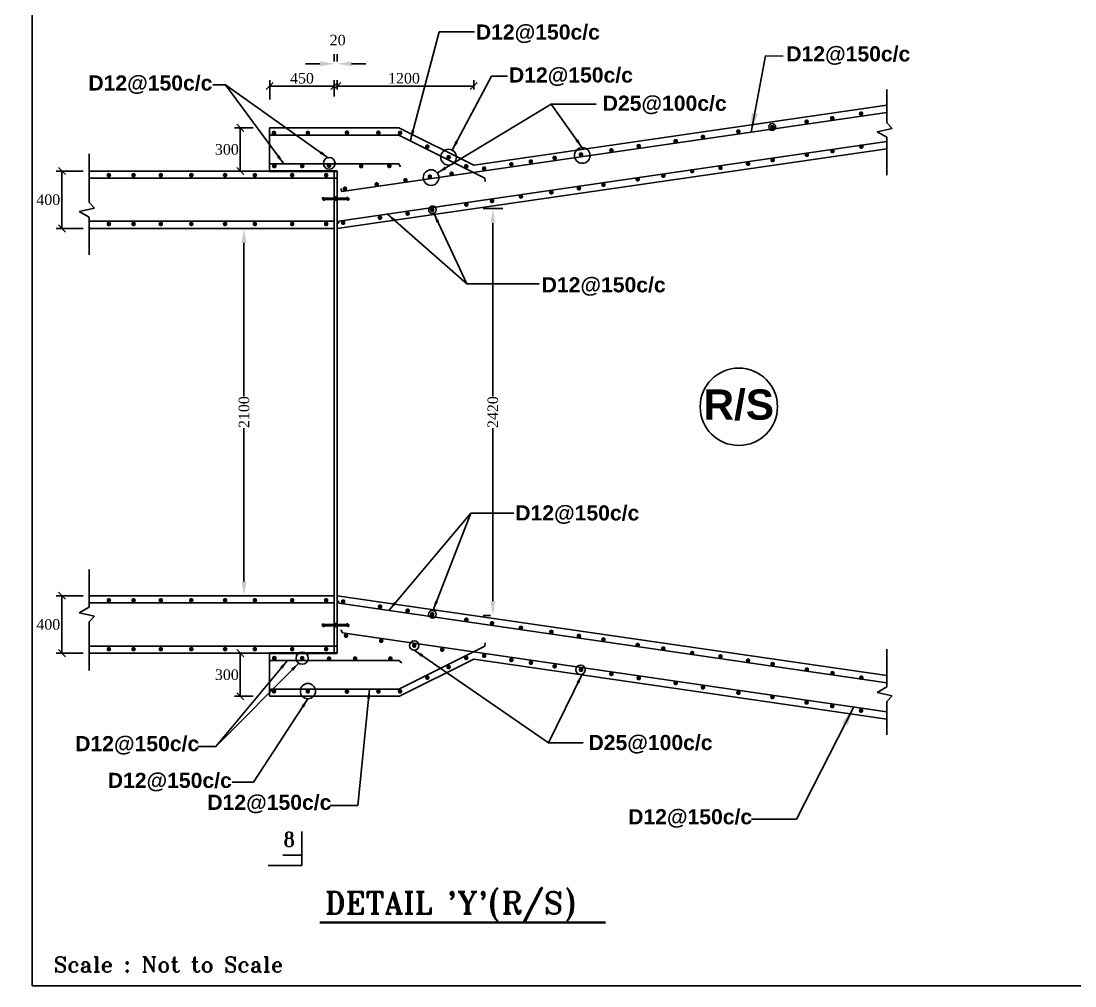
# Model space of a CAD drawing. Extents: x -298162 to 1078160, y -513173 to -216568.
# Drawn here: x 392763 to 403764, y -459484 to -449411 of the extents above; entities that cross this region are included whole.
import ezdxf

# ---------------------------------------------------------------- set-up
doc = ezdxf.new("R2010")
doc.units = 0
doc.header["$MEASUREMENT"] = 0
doc.layers.get('0').update_dxf_attribs({"linetype": 'CONTINUOUS'})
doc.layers.get('DEFPOINTS').update_dxf_attribs({"linetype": 'CONTINUOUS'})
doc.layers.add('LINE', color=7, linetype='CONTINUOUS')
doc.layers.add('TEXT', color=10, linetype='CONTINUOUS')
doc.styles.add('BIG', font='ROMANT.SHX')
doc.styles.add('RB', font='sanssb__.ttf')
doc.styles.get("Standard").update_dxf_attribs({"font": 'times.ttf', "height": 250})
doc.dimstyles.new('3', dxfattribs={"dimtxt": 225, "dimasz": 350, "dimexe": 100, "dimexo": 25, "dimgap": 9, "dimtad": 0, "dimdec": 0, "dimzin": 0, "dimdsep": 46, "dimtxsty": 'Standard', "dimcen": 0, "dimclrt": 256, "dimadec": 0, "dimazin": 0, "dimtfac": 1, "dimtdec": 0, "dimtofl": 0, "dimtmove": 2, "dimatfit": 3, "dimfxl": 1, "dimtolj": 1, "dimtzin": 0, "dimarcsym": 0})
doc.dimstyles.new('Oblique', dxfattribs={"dimtxt": 75, "dimasz": 75, "dimexe": 60, "dimexo": 60, "dimgap": 25, "dimtad": 2, "dimtih": 1, "dimtoh": 1, "dimdec": 0, "dimzin": 0, "dimdsep": 46, "dimtxsty": 'Standard', "dimblk": 'OBLIQUE', "dimcen": 0, "dimadec": 0, "dimazin": 0, "dimtfac": 1, "dimtdec": 0, "dimtofl": 0, "dimtmove": 0, "dimatfit": 3, "dimldrblk": 'NONE', "dimfxl": 1, "dimtolj": 1, "dimtzin": 0, "dimarcsym": 0})

# ---------------------------------------------------------------- blocks, each defined once
blk = doc.blocks.new('_Oblique')
at = {"color": 0, "linetype": 'ByBlock', "lineweight": -2}
blk.add_line((-0.5, -0.5), (0.5, 0.5), dxfattribs=at)
blk = doc.blocks.new('*D1192')
at = {"layer": 'DEFPOINTS', "color": 0, "lineweight": -2}
for p in [(395204, -456010), (395051, -456460), (395246, -456460)]:
    blk.add_point(p, dxfattribs=at)
at = {"layer": 'LINE', "color": 0, "lineweight": -2}
for p, q in [((395144, -456010), (394991, -456010)), ((395051, -456010), (395051, -456460)), ((395186, -456460), (394991, -456460))]:
    blk.add_line(p, q, dxfattribs=at)
at = {"layer": 'LINE', "color": 0, "lineweight": -2, "xscale": 75, "yscale": 75, "zscale": 75}
for p, rotation in [((395051, -456010), 90), ((395051, -456460), 270)]:
    blk.add_blockref('_Oblique', p, dxfattribs=dict(at, rotation=rotation))
at = {"layer": 'LINE', "color": 0, "insert": (394911, -456235), "char_height": 250, "attachment_point": 5}
blk.add_mtext('\\A1;{\\H0.44x;300}', dxfattribs=at)
blk = doc.blocks.new('_None')
blk = doc.blocks.new('1')
at = {"layer": 'LINE', "const_width": 25}
blk.add_lwpolyline([(12, 0, 1), (37, 0, 1)], format="xyb", close=True, dxfattribs=at)
blk = doc.blocks.new('2')
at = {"layer": 'LINE'}
blk.add_blockref('1', (-25, -25), dxfattribs=at)
blk = doc.blocks.new('*D1193')
at = {"layer": 'DEFPOINTS', "color": 0, "lineweight": -2}
for p in [(393190, -455410), (393472, -455410), (393472, -456010)]:
    blk.add_point(p, dxfattribs=at)
at = {"layer": 'LINE', "color": 0, "lineweight": -2}
for p, q in [((393412, -455410), (393130, -455410)), ((393190, -456010), (393190, -455410)), ((393412, -456010), (393130, -456010))]:
    blk.add_line(p, q, dxfattribs=at)
at = {"layer": 'LINE', "color": 0, "lineweight": -2, "xscale": 75, "yscale": 75, "zscale": 75}
for p, rotation in [((393190, -455410), 90), ((393190, -456010), 270)]:
    blk.add_blockref('_Oblique', p, dxfattribs=dict(at, rotation=rotation))
at = {"layer": 'LINE', "color": 0, "insert": (393047, -455710), "char_height": 250, "attachment_point": 5}
blk.add_mtext('\\A1;{\\H0.44x;400}', dxfattribs=at)
blk = doc.blocks.new('*D1194')
at = {"layer": 'DEFPOINTS', "color": 0, "lineweight": -2}
for p in [(395051, -450526), (395246, -450526), (395204, -450976)]:
    blk.add_point(p, dxfattribs=at)
at = {"layer": 'LINE', "color": 0, "lineweight": -2}
for p, q in [((395186, -450526), (394991, -450526)), ((395051, -450976), (395051, -450526)), ((395144, -450976), (394991, -450976))]:
    blk.add_line(p, q, dxfattribs=at)
at = {"layer": 'LINE', "color": 0, "lineweight": -2, "xscale": 75, "yscale": 75, "zscale": 75}
for p, rotation in [((395051, -450526), 90), ((395051, -450976), 270)]:
    blk.add_blockref('_Oblique', p, dxfattribs=dict(at, rotation=rotation))
at = {"layer": 'LINE', "color": 0, "insert": (394911, -450751), "char_height": 250, "attachment_point": 5}
blk.add_mtext('\\A1;{\\H0.44x;300}', dxfattribs=at)
blk = doc.blocks.new('*D1195')
at = {"layer": 'DEFPOINTS', "color": 0, "lineweight": -2}
for p in [(397488, -450089), (396063, -450185), (397488, -450185)]:
    blk.add_point(p, dxfattribs=at)
at = {"layer": 'LINE', "color": 0, "lineweight": -2}
for p, q in [((396063, -450125), (396063, -450029)), ((397488, -450125), (397488, -450029)), ((396063, -450089), (397488, -450089))]:
    blk.add_line(p, q, dxfattribs=at)
at = {"layer": 'LINE', "color": 0, "lineweight": -2, "xscale": 75, "yscale": 75, "zscale": 75, "rotation": 180}
blk.add_blockref('_Oblique', (396063, -450089), dxfattribs=at)
at = {"layer": 'LINE', "color": 0, "lineweight": -2, "xscale": 75, "yscale": 75, "zscale": 75}
blk.add_blockref('_Oblique', (397488, -450089), dxfattribs=at)
at = {"layer": 'LINE', "color": 0, "insert": (396760, -450008), "char_height": 250, "attachment_point": 5}
blk.add_mtext('\\A1;{\\H0.44x;1200}', dxfattribs=at)
blk = doc.blocks.new('*D1196')
at = {"layer": 'DEFPOINTS', "color": 0, "lineweight": -2}
for p in [(396033, -450089), (396033, -450257), (395358, -450288)]:
    blk.add_point(p, dxfattribs=at)
at = {"layer": 'LINE', "color": 0, "lineweight": -2}
for p, q in [((395358, -450228), (395358, -450029)), ((396033, -450197), (396033, -450029)), ((395358, -450089), (396033, -450089))]:
    blk.add_line(p, q, dxfattribs=at)
at = {"layer": 'LINE', "color": 0, "lineweight": -2, "xscale": 75, "yscale": 75, "zscale": 75, "rotation": 180}
blk.add_blockref('_Oblique', (395358, -450089), dxfattribs=at)
at = {"layer": 'LINE', "color": 0, "lineweight": -2, "xscale": 75, "yscale": 75, "zscale": 75}
blk.add_blockref('_Oblique', (396033, -450089), dxfattribs=at)
at = {"layer": 'LINE', "color": 0, "insert": (395695, -450008), "char_height": 250, "attachment_point": 5}
blk.add_mtext('\\A1;{\\H0.44x;450}', dxfattribs=at)
blk = doc.blocks.new('*D1197')
at = {"layer": 'DEFPOINTS', "color": 0, "lineweight": -2}
for p in [(393472, -450976), (393190, -451576), (393472, -451576)]:
    blk.add_point(p, dxfattribs=at)
at = {"layer": 'LINE', "color": 0, "lineweight": -2}
for p, q in [((393412, -450976), (393130, -450976)), ((393190, -450976), (393190, -451576)), ((393412, -451576), (393130, -451576))]:
    blk.add_line(p, q, dxfattribs=at)
at = {"layer": 'LINE', "color": 0, "lineweight": -2, "xscale": 75, "yscale": 75, "zscale": 75}
for p, rotation in [((393190, -450976), 90), ((393190, -451576), 270)]:
    blk.add_blockref('_Oblique', p, dxfattribs=dict(at, rotation=rotation))
at = {"layer": 'LINE', "color": 0, "insert": (393047, -451276), "char_height": 250, "attachment_point": 5}
blk.add_mtext('\\A1;{\\H0.44x;400}', dxfattribs=at)
blk = doc.blocks.new('*D1200')
at = {"layer": 'DEFPOINTS', "color": 0, "linetype": 'ByBlock', "lineweight": -2}
for p in [(397816, -451369), (397688, -455617), (397688, -455617)]:
    blk.add_point(p, dxfattribs=at)
at = {"layer": 'LINE', "color": 0, "linetype": 'ByBlock', "lineweight": -2}
for p, q in [((397791, -451369), (397588, -451369)), ((397688, -451519), (397688, -453326)), ((397688, -455467), (397688, -453660)), ((397663, -455617), (397588, -455617))]:
    blk.add_line(p, q, dxfattribs=at)
for points in [[(397663, -451519), (397713, -451519), (397688, -451369)], [(397663, -455467), (397713, -455467), (397688, -455617)]]:
    blk.add_solid(points, dxfattribs=at)
at = {"layer": 'LINE', "linetype": 'ByBlock', "lineweight": -2, "insert": (397688, -453493), "char_height": 250, "attachment_point": 5, "rotation": 90}
blk.add_mtext('\\A1;{\\H0.44x;2420}', dxfattribs=at)
blk = doc.blocks.new('*D1201')
at = {"layer": 'DEFPOINTS', "color": 0, "linetype": 'ByBlock', "lineweight": -2}
for p in [(395219, -451576), (395090, -455410), (395219, -455410)]:
    blk.add_point(p, dxfattribs=at)
at = {"layer": 'LINE', "color": 0, "linetype": 'ByBlock', "lineweight": -2}
for p, q in [((395194, -451576), (394990, -451576)), ((395090, -451726), (395090, -453326)), ((395090, -455260), (395090, -453660)), ((395194, -455410), (394990, -455410))]:
    blk.add_line(p, q, dxfattribs=at)
for points in [[(395065, -451726), (395115, -451726), (395090, -451576)], [(395065, -455260), (395115, -455260), (395090, -455410)]]:
    blk.add_solid(points, dxfattribs=at)
at = {"layer": 'LINE', "linetype": 'ByBlock', "lineweight": -2, "insert": (395090, -453493), "char_height": 250, "attachment_point": 5, "rotation": 90}
blk.add_mtext('\\A1;{\\H0.44x;2100}', dxfattribs=at)
blk = doc.blocks.new('*D1202')
at = {"layer": 'DEFPOINTS', "color": 0, "linetype": 'ByBlock', "lineweight": -2}
for p in [(396033, -449857), (396033, -449857), (396063, -449857)]:
    blk.add_point(p, dxfattribs=at)
at = {"layer": 'LINE', "color": 0, "linetype": 'ByBlock', "lineweight": -2}
for p, q in [((396033, -449832), (396033, -449757)), ((396063, -449832), (396063, -449757)), ((395883, -449857), (395733, -449857)), ((396213, -449857), (396363, -449857))]:
    blk.add_line(p, q, dxfattribs=at)
for points in [[(395883, -449832), (395883, -449882), (396033, -449857)], [(396213, -449832), (396213, -449882), (396063, -449857)]]:
    blk.add_solid(points, dxfattribs=at)
at = {"layer": 'LINE', "linetype": 'ByBlock', "lineweight": -2, "insert": (396068, -449610), "char_height": 250, "attachment_point": 5}
blk.add_mtext('\\A1;{\\H0.44x;20}', dxfattribs=at)
blk = doc.blocks.new('*X25')
at = {"color": 0}
for p, q in [((11512, -17974), (12196, -17291)), ((11530, -17974), (12219, -17285)), ((11548, -17974), (12240, -17282)), ((11565, -17974), (12260, -17279)), ((11583, -17974), (12280, -17277)), ((11601, -17974), (12298, -17277)), ((11618, -17974), (12316, -17277)), ((11636, -17974), (12333, -17277)), ((11654, -17974), (12349, -17279)), ((11671, -17974), (12365, -17280)), ((11689, -17974), (12380, -17283)), ((11707, -17974), (12395, -17285)), ((11724, -17974), (12410, -17289)), ((11742, -17974), (12424, -17292)), ((11760, -17974), (12438, -17296)), ((11777, -17974), (12451, -17300)), ((11795, -17974), (12464, -17305)), ((11813, -17974), (12477, -17310)), ((11830, -17974), (12489, -17315)), ((11848, -17974), (12501, -17321)), ((11866, -17974), (12513, -17327)), ((11878, -17591), (12171, -17298)), ((11883, -17974), (12525, -17333)), ((11888, -17563), (12144, -17307)), ((11901, -17532), (12112, -17321)), ((11901, -17974), (12536, -17339)), ((11922, -17494), (12074, -17342)), ((9135, -17806), (9484, -17457)), ((9135, -17789), (9466, -17457)), ((9135, -17770), (9448, -17458)), ((9136, -17823), (9501, -17458)), ((9137, -17839), (9517, -17460)), ((9137, -17750), (9428, -17460)), ((9140, -17854), (9532, -17462)), ((9141, -17729), (9407, -17463)), ((9143, -17869), (9547, -17465)), ((9146, -17706), (9384, -17468)), ((9146, -17883), (9561, -17469)), ((9150, -17896), (9574, -17473)), ((9154, -17680), (9358, -17476)), ((9155, -17910), (9587, -17477)), ((9160, -17922), (9600, -17482)), ((9165, -17935), (9613, -17487)), ((9167, -17650), (9328, -17489)), ((9171, -17947), (9624, -17493)), ((9177, -17958), (9636, -17499)), ((9184, -17969), (9647, -17506)), ((9189, -17610), (9288, -17511)), ((9190, -17980), (9658, -17513)), ((9198, -17991), (9669, -17520)), ((9205, -18001), (9679, -17527)), ((9213, -18011), (9688, -17535)), ((9221, -18020), (9698, -17543)), ((9230, -18029), (9707, -17552)), ((9239, -18038), (9716, -17561)), ((9248, -18046), (9724, -17570)), ((9257, -18055), (9732, -17580)), ((9267, -18062), (9740, -17589)), ((9277, -18070), (9748, -17600)), ((9288, -18077), (9755, -17610)), ((9299, -18084), (9769, -17614)), ((9310, -18090), (9786, -17614)), ((9322, -18096), (9804, -17614)), ((9334, -18102), (9822, -17614)), ((9346, -18107), (9839, -17614)), ((9359, -18112), (9857, -17614)), ((9372, -18117), (9875, -17614)), ((9386, -18120), (9892, -17614)), ((9400, -18124), (9910, -17614)), ((9415, -18127), (9928, -17614)), ((9430, -18129), (9945, -17614)), ((9446, -18131), (9963, -17614)), ((9463, -18132), (9981, -17614)), ((9481, -18132), (9998, -17614)), ((9500, -18131), (10016, -17614)), ((9520, -18128), (10034, -17614)), ((9541, -18125), (10051, -17614)), ((9564, -18119), (10069, -17614)), ((9591, -18110), (10087, -17614)), ((9622, -18096), (10104, -17614)), ((9666, -18071), (9748, -17988)), ((9762, -17974), (10122, -17614)), ((9780, -17974), (10140, -17614)), ((9797, -17974), (10157, -17614)), ((9815, -17974), (10175, -17614)), ((9833, -17974), (10193, -17614)), ((9850, -17974), (10210, -17614)), ((9868, -17974), (10228, -17614)), ((9886, -17974), (10246, -17614)), ((9904, -17974), (10264, -17614)), ((9921, -17974), (10281, -17614)), ((9939, -17974), (10299, -17614)), ((9957, -17974), (10317, -17614)), ((9974, -17974), (10334, -17614)), ((9992, -17974), (10352, -17614)), ((10010, -17974), (10370, -17614)), ((10027, -17974), (10387, -17614)), ((10045, -17974), (10405, -17614)), ((10063, -17974), (10423, -17614)), ((10080, -17974), (10440, -17614)), ((10098, -17974), (10458, -17614)), ((10116, -17974), (10476, -17614)), ((10133, -17974), (10493, -17614)), ((10151, -17974), (10511, -17614)), ((10169, -17974), (10529, -17614)), ((10186, -17974), (10546, -17614)), ((10204, -17974), (10564, -17614)), ((10222, -17974), (10582, -17614)), ((10239, -17974), (10599, -17614)), ((10257, -17974), (10617, -17614)), ((10275, -17974), (10635, -17614)), ((10292, -17974), (10652, -17614)), ((10310, -17974), (10670, -17614)), ((10328, -17974), (10688, -17614)), ((10345, -17974), (10705, -17614)), ((10363, -17974), (10723, -17614)), ((10381, -17974), (10741, -17614)), ((10399, -17974), (10759, -17614)), ((10416, -17974), (10776, -17614)), ((10434, -17974), (10794, -17614)), ((10452, -17974), (10812, -17614)), ((10469, -17974), (10829, -17614)), ((10487, -17974), (10847, -17614)), ((10505, -17974), (10865, -17614)), ((10522, -17974), (10882, -17614)), ((10540, -17974), (10900, -17614)), ((10558, -17974), (10918, -17614)), ((10575, -17974), (10935, -17614)), ((10593, -17974), (10953, -17614)), ((10611, -17974), (10971, -17614)), ((10628, -17974), (10988, -17614)), ((10646, -17974), (11006, -17614)), ((10664, -17974), (11024, -17614)), ((10681, -17974), (11041, -17614)), ((10699, -17974), (11059, -17614)), ((10717, -17974), (11077, -17614)), ((10734, -17974), (11094, -17614)), ((10752, -17974), (11112, -17614)), ((10770, -17974), (11130, -17614)), ((10787, -17974), (11147, -17614)), ((10805, -17974), (11165, -17614)), ((10823, -17974), (11183, -17614)), ((10840, -17974), (11200, -17614)), ((10858, -17974), (11218, -17614)), ((10876, -17974), (11236, -17614)), ((10893, -17974), (11253, -17614)), ((10911, -17974), (11271, -17614)), ((10929, -17974), (11289, -17614)), ((10947, -17974), (11307, -17614)), ((10964, -17974), (11324, -17614)), ((10982, -17974), (11342, -17614)), ((11000, -17974), (11360, -17614)), ((11017, -17974), (11377, -17614)), ((11035, -17974), (11395, -17614)), ((11053, -17974), (11413, -17614)), ((11070, -17974), (11430, -17614)), ((11088, -17974), (11448, -17614)), ((11106, -17974), (11466, -17614)), ((11123, -17974), (11483, -17614)), ((11141, -17974), (11501, -17614)), ((11159, -17974), (11519, -17614)), ((11176, -17974), (11536, -17614)), ((11194, -17974), (11554, -17614)), ((11212, -17974), (11572, -17614)), ((11229, -17974), (11589, -17614)), ((11247, -17974), (11607, -17614)), ((11265, -17974), (11625, -17614)), ((11282, -17974), (11642, -17614)), ((11300, -17974), (11660, -17614)), ((11318, -17974), (11678, -17614)), ((11335, -17974), (11695, -17614)), ((11353, -17974), (11713, -17614)), ((11371, -17974), (11731, -17614)), ((11388, -17974), (11748, -17614)), ((11406, -17974), (11766, -17614)), ((11424, -17974), (11784, -17614)), ((11441, -17974), (11801, -17614)), ((11459, -17974), (11819, -17614)), ((11477, -17974), (11837, -17614)), ((11495, -17974), (11855, -17614)), ((11919, -17974), (12547, -17346)), ((11933, -17977), (12558, -17353)), ((11941, -17988), (12568, -17360)), ((11948, -17998), (12578, -17368)), ((11956, -18008), (12588, -17375)), ((11964, -18018), (12598, -17383)), ((11972, -18027), (12607, -17392)), ((11974, -17424), (12004, -17394)), ((11980, -18036), (12617, -17400)), ((11989, -18045), (12626, -17409)), ((11998, -18054), (12634, -17418)), ((12007, -18062), (12643, -17427)), ((12017, -18071), (12651, -17436)), ((12027, -18079), (12659, -17446)), ((12036, -18086), (12667, -17456)), ((12047, -18094), (12674, -17466)), ((12057, -18101), (12681, -17477)), ((12068, -18108), (12688, -17488)), ((12079, -18115), (12695, -17499)), ((12090, -18121), (12701, -17510)), ((12102, -18127), (12707, -17521)), ((12114, -18133), (12713, -17533)), ((12126, -18138), (12719, -17545)), ((12138, -18144), (12724, -17558)), ((12151, -18149), (12729, -17570)), ((12164, -18153), (12734, -17584)), ((12177, -18158), (12738, -17597)), ((12191, -18161), (12742, -17611)), ((12205, -18165), (12756, -17614)), ((12220, -18168), (12774, -17614)), ((12235, -18171), (12791, -17614)), ((12250, -18173), (12809, -17614)), ((12266, -18175), (12827, -17614)), ((12283, -18176), (12844, -17614)), ((12300, -18177), (12862, -17614)), ((12317, -18177), (12880, -17614)), ((12336, -18176), (12898, -17614)), ((12355, -18174), (12915, -17614)), ((12376, -18171), (12933, -17614)), ((12397, -18168), (12951, -17614)), ((12420, -18162), (12968, -17614)), ((12445, -18155), (12986, -17614)), ((12473, -18145), (13004, -17614)), ((12504, -18131), (13021, -17614)), ((12544, -18109), (13039, -17614)), ((12697, -17974), (13057, -17614)), ((12714, -17974), (13074, -17614)), ((12732, -17974), (13092, -17614)), ((12750, -17974), (13110, -17614)), ((12767, -17974), (13127, -17614)), ((12785, -17974), (13145, -17614)), ((12803, -17974), (13163, -17614)), ((12820, -17974), (13180, -17614)), ((12838, -17974), (13198, -17614)), ((12856, -17974), (13216, -17614)), ((12873, -17974), (13233, -17614)), ((12891, -17974), (13251, -17614)), ((12909, -17974), (13269, -17614)), ((12926, -17974), (13286, -17614)), ((12944, -17974), (13304, -17614)), ((12962, -17974), (13322, -17614)), ((12979, -17974), (13339, -17614)), ((12997, -17974), (13357, -17614)), ((13015, -17974), (13375, -17614)), ((13032, -17974), (13392, -17614)), ((13050, -17974), (13410, -17614)), ((13068, -17974), (13428, -17614)), ((13086, -17974), (13446, -17614)), ((13103, -17974), (13463, -17614)), ((13121, -17974), (13481, -17614)), ((13139, -17974), (13499, -17614)), ((13156, -17974), (13516, -17614)), ((13174, -17974), (13534, -17614)), ((13192, -17974), (13552, -17614)), ((13209, -17974), (13569, -17614)), ((13227, -17974), (13587, -17614)), ((13245, -17974), (13605, -17614)), ((13262, -17974), (13622, -17614)), ((13280, -17974), (13640, -17614)), ((13298, -17974), (13658, -17614)), ((13315, -17974), (13675, -17614)), ((13333, -17974), (13693, -17614)), ((13351, -17974), (13711, -17614)), ((13368, -17974), (13728, -17614)), ((13386, -17974), (13746, -17614)), ((13404, -17974), (13764, -17614)), ((13421, -17974), (13781, -17614)), ((13439, -17974), (13799, -17614)), ((13457, -17974), (13817, -17614)), ((13474, -17974), (13834, -17614)), ((13492, -17974), (13852, -17614)), ((13510, -17974), (13870, -17614)), ((13527, -17974), (13887, -17614)), ((13545, -17974), (13905, -17614)), ((13563, -17974), (13923, -17614)), ((13580, -17974), (13940, -17614)), ((13598, -17974), (13958, -17614)), ((13616, -17974), (13976, -17614)), ((13634, -17974), (13994, -17614)), ((13651, -17974), (14011, -17614)), ((13669, -17974), (14029, -17614)), ((13687, -17974), (14047, -17614)), ((13704, -17974), (14064, -17614)), ((13722, -17974), (14082, -17614)), ((13740, -17974), (14100, -17614)), ((13757, -17974), (14117, -17614)), ((13775, -17974), (14135, -17614)), ((13793, -17974), (14153, -17614)), ((13810, -17974), (14170, -17614)), ((13828, -17974), (14188, -17614)), ((13846, -17974), (14206, -17614)), ((13863, -17974), (14223, -17614)), ((13881, -17974), (14241, -17614)), ((13899, -17974), (14259, -17614)), ((13916, -17974), (14276, -17614)), ((13934, -17974), (14294, -17614)), ((13952, -17974), (14312, -17614)), ((13969, -17974), (14329, -17614)), ((13987, -17974), (14347, -17614)), ((14005, -17974), (14365, -17614)), ((14022, -17974), (14382, -17614)), ((14040, -17974), (14400, -17614)), ((14058, -17974), (14418, -17614)), ((14075, -17974), (14435, -17614)), ((14093, -17974), (14453, -17614)), ((14111, -17974), (14471, -17614)), ((14128, -17974), (14488, -17614)), ((14146, -17974), (14506, -17614)), ((14164, -17974), (14524, -17614)), ((14182, -17974), (14542, -17614)), ((14199, -17974), (14559, -17614)), ((14217, -17974), (14577, -17614)), ((14235, -17974), (14595, -17614)), ((14252, -17974), (14612, -17614)), ((14270, -17974), (14630, -17614)), ((14288, -17974), (14648, -17614)), ((14305, -17974), (14665, -17614)), ((14323, -17974), (14683, -17614)), ((14341, -17974), (14701, -17614)), ((14358, -17974), (14718, -17614)), ((14376, -17974), (14736, -17614)), ((14394, -17974), (14754, -17614)), ((14411, -17974), (14771, -17614)), ((14429, -17974), (14789, -17614)), ((14447, -17974), (14807, -17614)), ((14464, -17974), (14824, -17614)), ((14482, -17974), (14842, -17614)), ((14500, -17974), (14970, -17504)), ((14517, -17974), (15006, -17485)), ((14535, -17974), (15035, -17474)), ((14553, -17974), (15060, -17467)), ((14570, -17974), (15083, -17462)), ((14588, -17974), (15103, -17459)), ((14606, -17974), (15123, -17457)), ((14623, -17974), (15141, -17457)), ((14641, -17974), (15158, -17457)), ((14659, -17974), (15175, -17458)), ((14677, -17974), (15191, -17460)), ((14694, -17974), (15206, -17463)), ((14712, -17974), (15220, -17466)), ((14730, -17974), (15234, -17469)), ((14747, -17974), (15248, -17474)), ((14765, -17974), (15261, -17478)), ((14783, -17974), (15273, -17483)), ((14800, -17974), (15286, -17489)), ((14818, -17974), (15297, -17495)), ((14836, -17974), (15309, -17501)), ((14853, -17974), (15320, -17507)), ((14862, -17983), (15331, -17514)), ((14870, -17993), (15341, -17522)), ((14877, -18003), (15351, -17529)), ((14885, -18013), (15361, -17537)), ((14893, -18022), (15370, -17546)), ((14902, -18031), (15379, -17554)), ((14911, -18040), (15388, -17563)), ((14920, -18049), (15396, -17572)), ((14930, -18057), (15405, -17582)), ((14940, -18064), (15412, -17592)), ((14950, -18072), (15420, -17602)), ((14961, -18079), (15427, -17613)), ((14972, -18086), (15433, -17624)), ((14983, -18092), (15440, -17635)), ((14995, -18098), (15446, -17647)), ((15007, -18103), (15451, -17659)), ((15019, -18109), (15456, -17672)), ((15032, -18113), (15461, -17684)), ((15046, -18118), (15465, -17698)), ((15060, -18121), (15469, -17712)), ((15074, -18125), (15473, -17726)), ((15089, -18127), (15475, -17741)), ((15104, -18130), (15477, -17757)), ((15121, -18131), (15479, -17773)), ((15138, -18132), (15479, -17790)), ((15156, -18131), (15479, -17808)), ((15175, -18130), (15478, -17827)), ((15195, -18127), (15475, -17847)), ((15217, -18123), (15471, -17869)), ((15241, -18117), (15465, -17893)), ((15268, -18107), (15455, -17920)), ((15302, -18092), (15439, -17954)), ((15354, -18057), (15405, -18006))]:
    blk.add_line(p, q, dxfattribs=at)

msp = doc.modelspace()

# ---------------------------------------------------------------- linework, layer by layer
at = {"layer": 'LINE', "color": 0, "linetype": 'ByBlock', "lineweight": -2}
for p, q in [((401800.429, -450471.208), (401800.429, -450123.614)), ((396110.352, -451190.361), (401800.429, -450364.844)), ((397487.644, -450914.844), (401800.429, -450289.058)), ((401857.477, -450531.141), (401800.429, -450471.208)), ((395357.644, -450976.111), (395357.644, -450526.111)), ((396710.18, -450526.111), (395357.644, -450526.111)), ((397487.644, -450914.844), (396707.644, -450524.844)), ((401699.096, -450566.056), (401857.477, -450531.141)), ((401800.429, -450623.906), (401699.096, -450566.056)), ((395369.036, -450601.111), (395363.622, -450590.849)), ((396707.644, -450601.111), (395369.036, -450601.111)), ((396079.117, -451497.946), (401800.429, -450667.784)), ((397605.123, -451049.85), (396707.644, -450601.111)), ((401800.429, -450623.906), (401800.429, -451018.799)), ((393472.23, -451303.761), (393472.23, -450795.818)), ((396062.644, -451576.111), (401800.429, -450743.558)), ((395366.266, -450901.111), (395364.263, -450894.928)), ((396707.644, -450901.111), (395366.266, -450901.111)), ((396724.41, -450933.605), (396707.644, -450901.111)), ((396062.644, -450976.111), (393472.23, -450976.111)), ((396032.644, -451576.111), (396032.644, -450976.111)), ((396062.644, -451576.111), (396062.644, -450976.111)), ((396062.644, -451051.111), (393472.23, -451051.111)), ((397605.123, -451049.85), (397607.375, -451084.827)), ((396102.468, -451158.99), (396110.981, -451190.966)), ((393529.278, -451363.693), (393472.23, -451303.761)), ((393370.897, -451398.609), (393529.278, -451363.693)), ((393472.23, -451456.458), (393370.897, -451398.609)), ((393472.23, -451456.458), (393472.23, -451851.352)), ((396032.644, -451501.111), (393472.23, -451501.111)), ((396032.644, -451576.111), (393472.23, -451576.111)), ((396032.644, -451576.111), (396032.644, -455410.214)), ((396062.644, -451576.111), (396062.644, -455410.214)), ((396079.117, -451497.946), (396075.138, -451522.286)), ((393472.23, -455529.867), (393472.23, -455134.974)), ((396032.644, -455410.214), (393472.23, -455410.214)), ((396032.644, -455410.214), (396032.644, -456010.214)), ((396062.644, -455410.214), (396062.644, -456010.214)), ((396062.644, -455410.214), (401800.429, -456242.767)), ((393472.23, -455529.867), (393370.897, -455587.716)), ((396032.644, -455485.214), (393472.23, -455485.214)), ((396079.117, -455488.379), (396075.138, -455464.039)), ((396079.117, -455488.379), (401800.429, -456318.542)), ((393370.897, -455587.716), (393529.278, -455622.632)), ((393529.278, -455622.632), (393472.23, -455682.564)), ((393472.23, -455682.564), (393472.23, -456190.508)), ((396117.231, -455796.713), (396102.272, -455764.737)), ((396117.231, -455796.713), (401800.429, -456621.482)), ((396062.644, -455935.214), (393472.23, -455935.214)), ((397605.123, -455936.475), (396707.644, -456385.214)), ((397605.123, -455936.475), (397607.375, -455901.498)), ((401800.429, -456362.42), (401800.429, -455967.527)), ((396062.644, -456010.214), (393472.23, -456010.214)), ((395357.644, -456010.214), (395357.644, -456460.214)), ((395366.266, -456085.214), (395364.263, -456091.397)), ((396707.644, -456085.214), (395366.266, -456085.214)), ((397487.644, -456071.482), (396707.644, -456461.482)), ((396707.644, -456085.214), (396738.209, -456110.281)), ((397487.644, -456071.482), (401800.429, -456697.267)), ((395369.036, -456385.214), (395363.622, -456395.477)), ((396707.644, -456385.214), (395369.036, -456385.214)), ((401800.429, -456362.42), (401699.096, -456420.269)), ((396710.18, -456460.214), (395357.644, -456460.214)), ((401699.096, -456420.269), (401857.477, -456455.185)), ((401857.477, -456455.185), (401800.429, -456515.117)), ((401800.429, -456515.117), (401800.429, -456862.712))]:
    msp.add_line(p, q, dxfattribs=at)
at = {"layer": 'LINE', "color": 0, "linetype": 'ByBlock', "lineweight": 40}
for p, q in [((395357.644, -450976.111), (396062.644, -450976.111)), ((395357.644, -456010.214), (396062.644, -456010.214)), ((395883.215, -458820.164), (398865.167, -458820.164))]:
    msp.add_line(p, q, dxfattribs=at)
at = {"layer": 'LINE', "color": 0}
for p, q in [((395693.92, -457872.085), (395693.92, -458226.085)), ((395693.92, -457872.085), (395693.92, -458226.085)), ((395693.92, -458117.085), (395495.92, -458117.085)), ((395693.92, -458226.085), (395340.92, -458226.085))]:
    msp.add_line(p, q, dxfattribs=at)
msp.add_lwpolyline([(392878.688, -459483.588), (421340.334, -459483.588), (421340.334, -439357.138), (392878.688, -439357.138)], close=True, dxfattribs=at)
at = {"layer": 'LINE', "color": 0, "linetype": 'ByBlock', "lineweight": -2}
for centre, radius in [((400603.723, -450515.589), 35.851), ((397225.701, -450831.87), 82.316), ((398621.491, -450813.954), 81.495), ((395979.738, -450895.396), 61.082), ((397043.088, -451044.761), 81.495), ((397057.383, -451380.592), 39.376), ((400255.05, -453437.016), 403.542), ((397056.845, -455603.543), 39.376), ((396866.713, -455929.728), 48.975), ((395697.402, -456061.638), 63.416), ((398604.05, -456182.913), 48.975), ((395757.481, -456405.553), 79.301)]:
    msp.add_circle(centre, radius, dxfattribs=at)

# ---------------------------------------------------------------- block references
at = {"color": 0, "xscale": 0.04439999998430721, "yscale": 0.04440000001341105, "zscale": 0.0444}
for p in [(395499.707, -450476.513), (395499.707, -454927.853)]:
    msp.add_blockref('*X25', p, dxfattribs=at)
at = {"layer": 'LINE', "color": 0, "yscale": 0.9643095000064932, "zscale": 0.9643095}
for p, xscale, rotation in [((401507.75, -450378.433), -0.9643094999794131, 92.16107948832418), ((400938.597, -450463.053), -0.9643094999794131, 92.16107948832418), ((401206.301, -450425.537), -0.9643094999794131, 92.16107948832418), ((395378.465, -450579.567), -0.9643094999794131, 92.16107948832418), ((395732.063, -450579.567), -0.9643094999794131, 92.16107948832418), ((396139.917, -450577.131), -0.9643094999794131, 92.16107948832418), ((396468.964, -450577.912), -0.9643094999794131, 92.16107948832418), ((396694.755, -450579.235), -0.9643094999794131, 92.16107948832418), ((400226.658, -450564.652), -0.9643094999794131, 92.16107948832418), ((400581.655, -450519.329), -0.9643094999794131, 92.16107948832418), ((396979.46, -450723.178), -0.9643094999794131, 92.16107948832418), ((399186.131, -450717.327), -0.9643094999794131, 92.16107948832418), ((399572.113, -450666.472), -0.9643094999794131, 92.16107948832418), ((399856.759, -450620.859), -0.9643094999794131, 92.16107948832418), ((401510.26, -450722.699), -0.9643094999794131, 92.16107948832418), ((397201.85, -450832.525), -0.9643094999794131, 92.16107948832418), ((398583.813, -450804.613), -0.9643094999794131, 92.16107948832418), ((398901.449, -450761.789), -0.9643094999794131, 92.16107948832418), ((400941.107, -450807.319), -0.9643094999794131, 92.16107948832418), ((401208.811, -450769.802), -0.9643094999794131, 92.16107948832418), ((395382.692, -450926.557), -0.9643094999794131, 92.16107948832418), ((395673.552, -450925.343), -0.9643094999794131, 92.16107948832418), ((395953.517, -450921.712), -0.9643094999794131, 92.16107948832418), ((396288.774, -450926.822), -0.9643094999794131, 92.16107948832418), ((396583.078, -450924.268), -0.9643094999794131, 92.16107948832418), ((397385.493, -450928.416), -0.9643094999794131, 92.16107948832418), ((397856.883, -450907.612), -0.9643094999794131, 92.16107948832418), ((398060.599, -450878.17), -0.9643094999794131, 92.16107948832418), ((398308.538, -450840.7), -0.9643094999794131, 92.16107948832418), ((400327.727, -450901.172), -0.9643094999794131, 92.16107948832418), ((400584.165, -450863.595), -0.9643094999794131, 92.16107948832418), ((393655.342, -451020.196), -0.9643094999794131, 92.16107948832418), ((393912.869, -451020.196), -0.9643094999794131, 92.16107948832418), ((394197.495, -451020.196), -0.9643094999794131, 92.16107948832418), ((394516.009, -451020.196), -0.9643094999794131, 92.16107948832418), ((394868.566, -451020.196), -0.9643094999794131, 92.16107948832418), ((395179.518, -451020.196), -0.9643094999794131, 92.16107948832418), ((395569.019, -451020.196), -0.9643094999794131, 92.16107948832418), ((395923.582, -451020.196), -0.9643094999794131, 92.16107948832418), ((397005.601, -451036.193), -0.9643094999794131, 92.16107948832418), ((397232.707, -451005.863), -0.9643094999794131, 92.16107948832418), ((397572.741, -450951.33), -0.9643094999794131, 92.16107948832418), ((399443.094, -451026.118), -0.9643094999794131, 92.16107948832418), ((399744.543, -450979.015), -0.9643094999794131, 92.16107948832418), ((400040.068, -450944.175), -0.9643094999794131, 92.16107948832418), ((396119.381, -451161.888), -0.9643094999794131, 92.16107948832418), ((396451.717, -451116.637), -0.9643094999794131, 92.16107948832418), ((396751.311, -451073.902), -0.9643094999794131, 92.16107948832418), ((398562.01, -451157.488), -0.9643094999794131, 92.16107948832418), ((398818.448, -451119.91), -0.9643094999794131, 92.16107948832418), ((399175.39, -451063.635), -0.9643094999794131, 92.16107948832418), ((397956.451, -451242.867), -0.9643094999794131, 92.16107948832418), ((398274.351, -451200.491), -0.9643094999794131, 92.16107948832418), ((397030.356, -451383.763), -0.9643094999794131, 92.16107948832418), ((397387.298, -451327.487), -0.9643094999794131, 92.16107948832418), ((397655.002, -451289.97), -0.9643094999794131, 92.16107948832418), ((396486.259, -451464.343), -0.9643094999794131, 92.16107948832418), ((396773.917, -451421.34), -0.9643094999794131, 92.16107948832418), ((393655.342, -451530.197), -0.9643094999794131, 92.16107948832418), ((393912.869, -451530.197), -0.9643094999794131, 92.16107948832418), ((394197.495, -451530.197), -0.9643094999794131, 92.16107948832418), ((394516.009, -451530.197), -0.9643094999794131, 92.16107948832418), ((394868.566, -451530.197), -0.9643094999794131, 92.16107948832418), ((395179.518, -451530.197), -0.9643094999794131, 92.16107948832418), ((395569.019, -451530.197), -0.9643094999794131, 92.16107948832418), ((395923.582, -451530.197), -0.9643094999794131, 92.16107948832418), ((396101.068, -451516.965), -0.9643094999794131, 92.16107948832418), ((393655.342, -455456.129), 0.9643094999794131, 87.83892051167581), ((393912.869, -455456.129), 0.9643094999794131, 87.83892051167581), ((394197.495, -455456.129), 0.9643094999794131, 87.83892051167581), ((394516.009, -455456.129), 0.9643094999794131, 87.83892051167581), ((394868.566, -455456.129), 0.9643094999794131, 87.83892051167581), ((395179.518, -455456.129), 0.9643094999794131, 87.83892051167581), ((395569.019, -455456.129), 0.9643094999794131, 87.83892051167581), ((395923.582, -455456.129), 0.9643094999794131, 87.83892051167581), ((396101.068, -455469.361), 0.9643094999794131, 87.83892051167581), ((396486.259, -455521.982), 0.9643094999794131, 87.83892051167581), ((396773.917, -455564.985), 0.9643094999794131, 87.83892051167581), ((397030.356, -455602.563), 0.9643094999794131, 87.83892051167581), ((397387.298, -455658.839), 0.9643094999794131, 87.83892051167581), ((397655.002, -455696.355), 0.9643094999794131, 87.83892051167581), ((397956.451, -455743.458), 0.9643094999794131, 87.83892051167581), ((396130.842, -455825.742), 0.9643094999794131, 87.83892051167581), ((396498.193, -455879.053), 0.9643094999794131, 87.83892051167581), ((398274.351, -455785.835), 0.9643094999794131, 87.83892051167581), ((398562.01, -455828.837), 0.9643094999794131, 87.83892051167581), ((398818.448, -455866.415), 0.9643094999794131, 87.83892051167581), ((393655.342, -455966.13), 0.9643094999794131, 87.83892051167581), ((393912.869, -455966.13), 0.9643094999794131, 87.83892051167581), ((394197.495, -455966.13), 0.9643094999794131, 87.83892051167581), ((394516.009, -455966.13), 0.9643094999794131, 87.83892051167581), ((394868.566, -455966.13), 0.9643094999794131, 87.83892051167581), ((395179.518, -455966.13), 0.9643094999794131, 87.83892051167581), ((395569.019, -455966.13), 0.9643094999794131, 87.83892051167581), ((395923.582, -455966.13), 0.9643094999794131, 87.83892051167581), ((396842.862, -455929.073), 0.9643094999794131, 87.83892051167581), ((397135.255, -455971.506), 0.9643094999794131, 87.83892051167581), ((399175.39, -455922.691), 0.9643094999794131, 87.83892051167581), ((399443.094, -455960.207), 0.9643094999794131, 87.83892051167581), ((395382.692, -456059.768), 0.9643094999794131, 87.83892051167581), ((395673.552, -456060.982), 0.9643094999794131, 87.83892051167581), ((395953.517, -456064.614), 0.9643094999794131, 87.83892051167581), ((396226.005, -456064.614), 0.9643094999794131, 87.83892051167581), ((396594.173, -456064.614), 0.9643094999794131, 87.83892051167581), ((397385.493, -456057.91), 0.9643094999794131, 87.83892051167581), ((397572.741, -456034.996), 0.9643094999794131, 87.83892051167581), ((397856.883, -456078.714), 0.9643094999794131, 87.83892051167581), ((398060.599, -456108.155), 0.9643094999794131, 87.83892051167581), ((399744.543, -456007.311), 0.9643094999794131, 87.83892051167581), ((400040.068, -456042.15), 0.9643094999794131, 87.83892051167581), ((400327.727, -456085.153), 0.9643094999794131, 87.83892051167581), ((397201.85, -456153.8), 0.9643094999794131, 87.83892051167581), ((398308.538, -456145.626), 0.9643094999794131, 87.83892051167581), ((398583.813, -456181.712), 0.9643094999794131, 87.83892051167581), ((400584.165, -456122.731), 0.9643094999794131, 87.83892051167581), ((400941.107, -456179.007), 0.9643094999794131, 87.83892051167581), ((401208.811, -456216.523), 0.9643094999794131, 87.83892051167581), ((396979.46, -456263.148), 0.9643094999794131, 87.83892051167581), ((398901.449, -456224.536), 0.9643094999794131, 87.83892051167581), ((399186.131, -456268.999), 0.9643094999794131, 87.83892051167581), ((399572.113, -456319.853), 0.9643094999794131, 87.83892051167581), ((401510.26, -456263.626), 0.9643094999794131, 87.83892051167581), ((395378.465, -456406.758), 0.9643094999794131, 87.83892051167581), ((395732.063, -456406.758), 0.9643094999794131, 87.83892051167581), ((396139.917, -456409.195), 0.9643094999794131, 87.83892051167581), ((396468.964, -456408.414), 0.9643094999794131, 87.83892051167581), ((396694.755, -456407.09), 0.9643094999794131, 87.83892051167581), ((399856.759, -456365.466), 0.9643094999794131, 87.83892051167581), ((400226.658, -456421.673), 0.9643094999794131, 87.83892051167581), ((400581.655, -456466.997), 0.9643094999794131, 87.83892051167581), ((400938.597, -456523.272), 0.9643094999794131, 87.83892051167581), ((401206.301, -456560.789), 0.9643094999794131, 87.83892051167581), ((401507.75, -456607.892), 0.9643094999794131, 87.83892051167581)]:
    msp.add_blockref('2', p, dxfattribs=dict(at, xscale=xscale, rotation=rotation))

# ---------------------------------------------------------------- texts
at = {"layer": 'LINE', "color": 0, "linetype": 'ByBlock', "lineweight": -2, "style": 'RB'}
for s, height, p in [('D12@150c/c', 157.95, (397510.463, -449604.055)), ('D12@150c/c', 157.95, (400750.62, -449831.639)), ('D12@150c/c', 157.95, (397855.416, -450052.09)), ('D12@150c/c', 157.95, (393465.642, -450135.41)), ('D25@100c/c', 157.95, (398834.051, -450347.034)), ('D12@150c/c', 157.95, (398197.028, -452242.536)), ('R/S', 315.9, (399886.789, -453572.326)), ('D12@150c/c', 157.95, (397921.804, -454624.189)), ('D25@100c/c', 157.95, (398686.117, -457021.492)), ('D12@150c/c', 157.95, (393327.979, -457032.826)), ('D12@150c/c', 157.95, (393668.051, -457416.836)), ('D12@150c/c', 157.95, (394707.423, -457645.611)), ('D12@150c/c', 157.95, (399099.937, -457796.334))]:
    msp.add_text(s, height=height, dxfattribs=at).set_placement(p)
at = {"layer": 'LINE', "color": 0, "style": 'BIG'}
msp.add_text('Scale : Not to Scale', height=160, dxfattribs=at).set_placement((393106.88, -459340.357))
at = {"layer": 'TEXT', "color": 0, "style": 'BIG'}
for s, height, p in [('8', 150, (395496.891, -458028.163)), ("DETAIL 'Y'(R/S)", 230, (395935.019, -458732.251))]:
    msp.add_text(s, height=height, dxfattribs=at).set_placement(p)

# ---------------------------------------------------------------- dimensions: what is measured, and where the dimension line sits
at = {"layer": 'LINE', "color": 0, "linetype": 'ByBlock', "lineweight": -2}
dim = msp.add_linear_dim(base=(396032.644, -449856.509), p1=(396062.644, -449856.509), p2=(396032.644, -449856.509), text='{\\H0.44x;20}', dimstyle='3', override={"dimasz": 150, "dimfxl": 700}, dxfattribs=at)
dim.commit()
dim.dimension.update_dxf_attribs({"geometry": '*D1202', "text_midpoint": (396067.822, -449610.067), "dimtype": 160})
at = {"layer": 'LINE', "color": 0}
for base, p1, p2, text, picture, middle in [((396032.644, -450088.929), (395357.644, -450287.888), (396032.644, -450257.173), '{\\H0.44x;450}', '*D1196', (395695.144, -450088.929)), ((397487.644, -450088.929), (396062.644, -450185.424), (397487.644, -450185.424), '{\\H0.44x;1200}', '*D1195', (396760.144, -450088.929))]:
    dim = msp.add_linear_dim(base=base, p1=p1, p2=p2, text=text, dimstyle='Oblique', override={"dimtxt": 150}, dxfattribs=at)
    dim.commit()
    dim.dimension.update_dxf_attribs({"geometry": picture, "text_midpoint": middle, "dimtype": 160})
for base, p1, p2, angle, text, picture, middle in [((395051.465, -450526.111), (395204.099, -450976.111), (395245.983, -450526.111), 270, '{\\H0.44x;300}', '*D1194', (394910.834, -450751.111)), ((393189.629, -451576.111), (393472.23, -450976.111), (393472.23, -451576.111), 270, '{\\H0.44x;400}', '*D1197', (393046.975, -451276.111)), ((393189.629, -455410.214), (393472.23, -456010.214), (393472.23, -455410.214), 90, '{\\H0.44x;400}', '*D1193', (393046.975, -455710.214)), ((395051.465, -456460.214), (395204.099, -456010.214), (395245.983, -456460.214), 90, '{\\H0.44x;300}', '*D1192', (394910.834, -456235.214))]:
    dim = msp.add_linear_dim(base=base, p1=p1, p2=p2, angle=angle, text=text, dimstyle='Oblique', override={"dimtxt": 150}, dxfattribs=at)
    dim.commit()
    dim.dimension.update_dxf_attribs({"geometry": picture, "text_midpoint": middle})
at = {"layer": 'LINE', "color": 0, "linetype": 'ByBlock', "lineweight": -2}
for base, p1, p2, text, picture, middle in [((397687.639, -455616.982), (397815.973, -451369.344), (397687.639, -455616.982), '{\\H0.44x;2420}', '*D1200', (397687.639, -453493.163)), ((395090.296, -455410.214), (395218.629, -451576.111), (395218.629, -455410.214), '{\\H0.44x;2100}', '*D1201', (395090.296, -453493.163))]:
    dim = msp.add_linear_dim(base=base, p1=p1, p2=p2, angle=90, text=text, dimstyle='3', override={"dimasz": 150, "dimfxl": 700}, dxfattribs=at)
    dim.commit()
    dim.dimension.update_dxf_attribs({"geometry": picture, "text_midpoint": middle})

# ---------------------------------------------------------------- leaders
for points, override in [([(396827.511, -450653.115), (397128.642, -449523.81), (397495.497, -449521.17)], {"dimasz": 100, "dimfxl": 700}), ([(400383.455, -450570.419), (400534.477, -449775.161), (400719.725, -449775.384)], {"dimasz": 200, "dimfxl": 700}), ([(397263.313, -450758.649), (397672.446, -449984.89), (397840.825, -449984.957)], {"dimasz": 100, "dimfxl": 700}), ([(395506.493, -450901.111), (394897.135, -450075.408), (394766.295, -450075.408)], {"dimasz": 100, "dimfxl": 700}), ([(395972.605, -450840.311), (394897.135, -450075.408), (394822.212, -450075.408)], {"dimasz": 100, "dimfxl": 700}), ([(397108.185, -450995.733), (398296.862, -450279.656), (398764.532, -450279.656)], {"dimasz": 100, "dimfxl": 700}), ([(398621.491, -450732.459), (398296.862, -450279.656), (398488.254, -450279.656)], {"dimasz": 100, "dimfxl": 700}), ([(396584.496, -451424.616), (397414.984, -452154.038), (398172.386, -452153.879)], {"dimasz": 100, "dimfxl": 700}), ([(397071.06, -451417.516), (397414.984, -452154.038), (397734.924, -452153.879)], {"dimasz": 100, "dimfxl": 700}), ([(396603.908, -455561.759), (397457.934, -454547.571), (397757.96, -454547.034)], {"dimasz": 100, "dimfxl": 700}), ([(397063.431, -455562.381), (397457.934, -454547.571), (397906.1, -454546.768)], {"dimasz": 100, "dimfxl": 700}), ([(396866.713, -455978.703), (398267.831, -456945.047), (398630.238, -456945.047)], {"dimasz": 100, "dimfxl": 700}), ([(395544.416, -456085.214), (394796.473, -456984.019), (394606.533, -456984.019)], {"dimasz": 100, "dimfxl": 700}), ([(395661.254, -456113.742), (394796.473, -456984.019), (394745.697, -456984.019)], {"dimasz": 100, "dimfxl": 700}), ([(398619.402, -456229.42), (398267.831, -456945.047), (398449.035, -456945.047)], {"dimasz": 100, "dimfxl": 700}), ([(396400.638, -456384.709), (396279.248, -457601.425), (395989.435, -457601.44)], {"dimasz": 100, "dimfxl": 700}), ([(395757.481, -456484.854), (395187.525, -457355.704), (394965.481, -457355.884)], {"dimasz": 100, "dimfxl": 700}), ([(401454.169, -456571.239), (400858.639, -457742.872), (400388.665, -457742.109)], {"dimasz": 200, "dimfxl": 700})]:
    msp.add_leader(points, dimstyle='3', override=override, dxfattribs=at)

doc.saveas('drawing.dxf')
